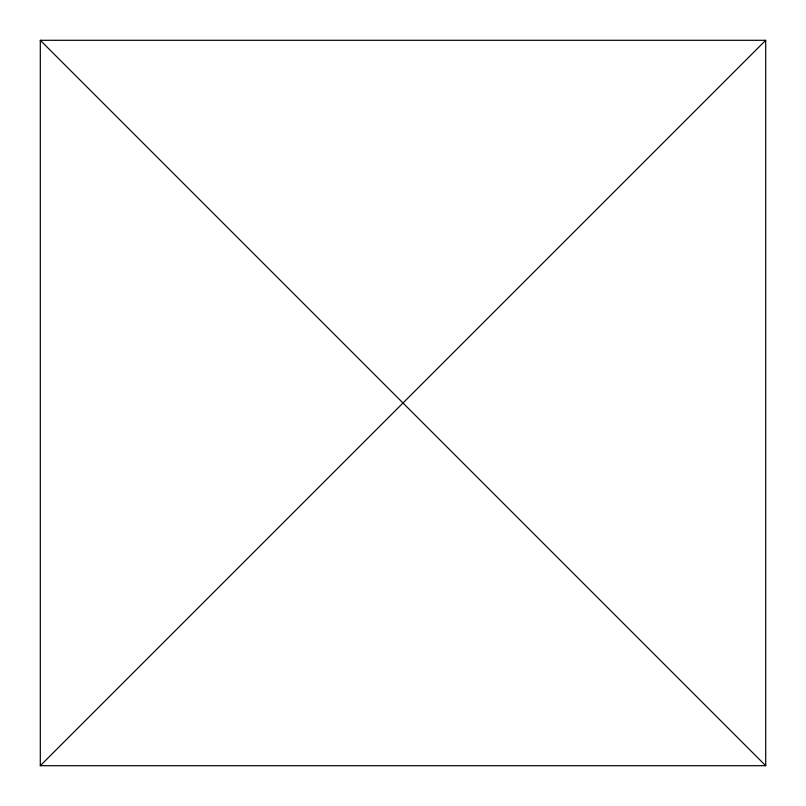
<?xml version="1.0" encoding="UTF-8"?>
<svg xmlns="http://www.w3.org/2000/svg" width="806" height="806" viewBox="0 0 806 806"><rect width="100%" height="100%" fill="white"/><g stroke="black" fill="none" stroke-linecap="round" stroke-linejoin="round"><path stroke-width="1.21" d="M40.3 765.7L765.7 40.3L40.3 40.3L40.3 765.7L765.7 765.7L765.7 40.3M40.3 40.3L765.7 765.7"/></g></svg>
